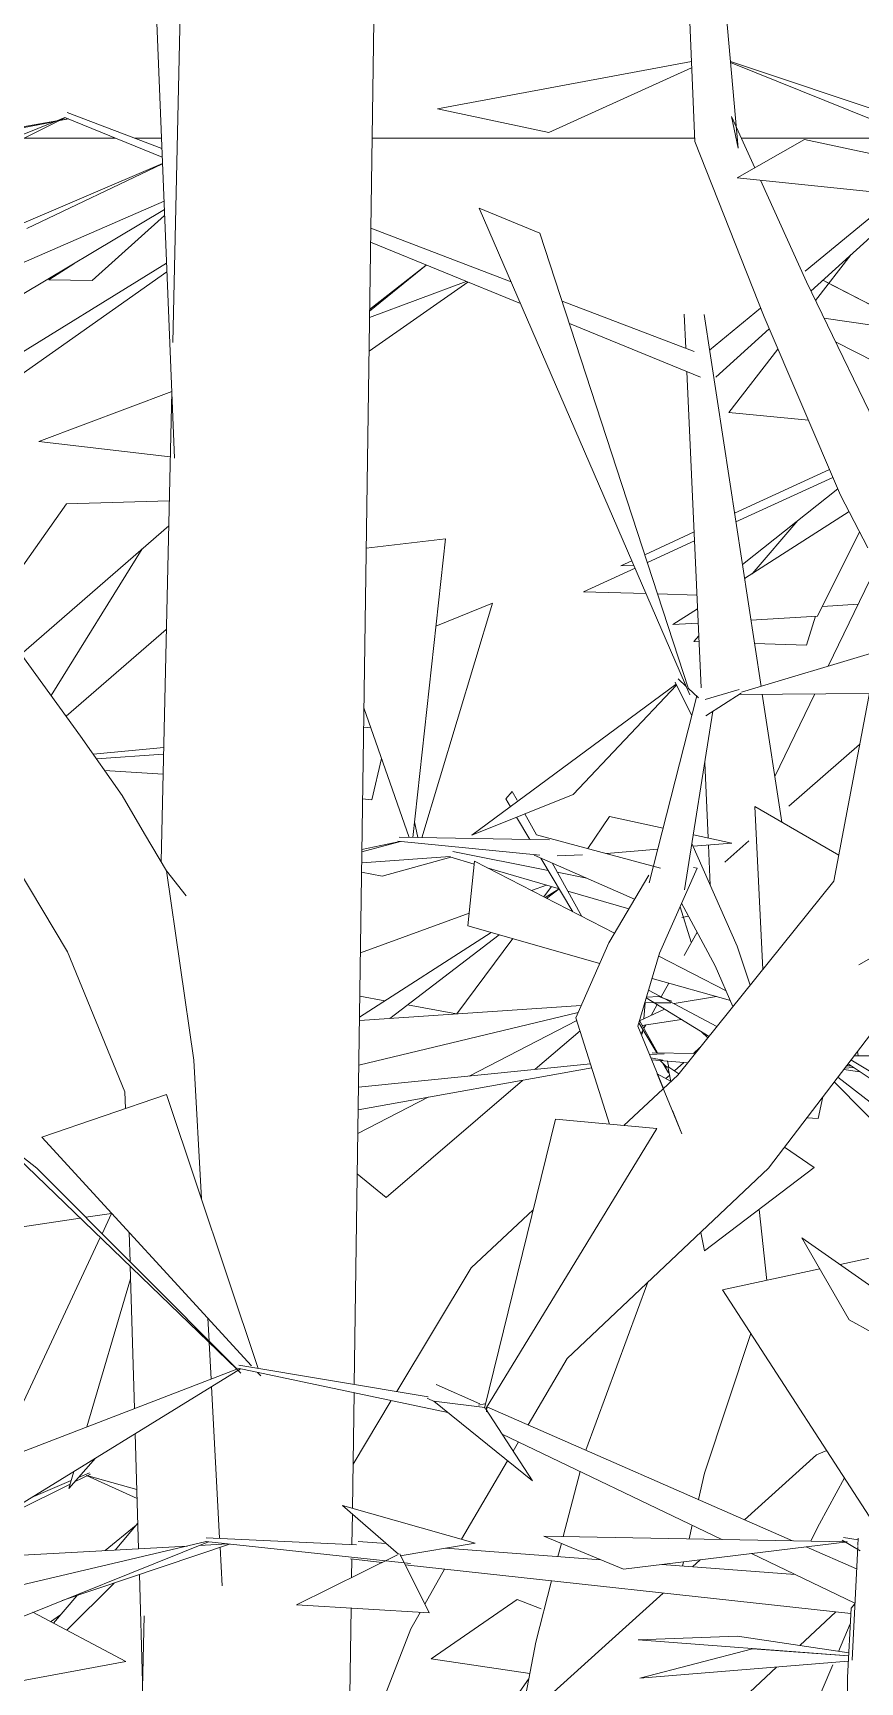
# Model space of a CAD drawing. Header units: millimetres. Extents: x 78096 to 288885, y -20632 to 149556.
# Drawn here: x 251988 to 252288, y 95439 to 96038 of the extents above; entities that cross this region are included whole.
import ezdxf

# ---------------------------------------------------------------- set-up
doc = ezdxf.new("R2010")
doc.units = ezdxf.units.MM
for name, color, linetype, lineweight in [('A-GENM', 13, 'Continuous', 9), ('G-IMPT', 8, 'Continuous', 9), ('L-PLNT', 71, 'Continuous', 9)]:
    doc.layers.add(name, color=color, linetype=linetype, lineweight=lineweight)

# ---------------------------------------------------------------- blocks, each defined once
blk = doc.blocks.new('Generic Models 4 - Generic Models 4-4427828-TOMH A-A')
at = {"layer": 'A-GENM'}
for p, q in [((26288.06, 96000), (26321.23, 96000)), ((26328.06, 96000), (26337.94, 96000)), ((26414.42, 96000), (26531.57, 96000)), ((26548.54, 96000), (26612.52, 96000))]:
    blk.add_line(p, q, dxfattribs=at)
blk = doc.blocks.new('ZZ-V - Tree Broadleaf 1 - 3dtree rotund SIMPLU-4826059-TOMH A-A')
at = {"layer": 'G-IMPT'}
for p, q in [((26407.93, 95547.26), (26417.52, 96216.7)), ((26342.02, 95925.73), (26346.88, 96141.56)), ((26333.11, 96120.81), (26342.58, 95883.75)), ((26531.62, 95998.75), (26528.85, 96064.65)), ((26547.37, 95996.33), (26541.62, 96060.86)), ((26438.12, 96010.68), (26530.4, 96027.82)), ((26604.46, 96007.78), (26544.56, 96027.84)), ((26478.64, 96002.04), (26530.5, 96025.46)), ((26635.7, 95990.63), (26544.59, 96027.47)), ((26478.64, 96002.04), (26438.12, 96010.68)), ((26203.31, 95989.42), (26304.07, 96007.02)), ((26299.4, 96006.08), (26205.19, 95987.65)), ((26263.19, 95991.43), (26299.91, 96006.29)), ((26300.88, 96006.39), (26267.08, 95989.56)), ((26299.92, 96006.29), (26302.86, 96007.48)), ((26304.11, 96007), (26301.04, 96006.4)), ((26303.01, 96007.45), (26301.11, 96006.5)), ((26302.86, 96007.51), (26338.21, 95993.06)), ((26303.63, 96009.31), (26338.09, 95996.18)), ((26553.41, 95989.24), (26545.02, 96007.8)), ((26545.02, 96007.8), (26547.37, 95996.33)), ((26556.8, 95935.07), (26531.62, 95998.75)), ((26571.46, 95999.5), (26547, 95985.6)), ((26571.46, 95999.5), (26664.5, 95979.73)), ((26338.31, 95990.72), (26281.15, 95966.26)), ((26288.96, 95967.15), (26338.31, 95990.59)), ((26547, 95985.6), (26657.46, 95974.16)), ((26572.17, 95947.73), (26555.45, 95984.73)), ((26254.33, 95940.22), (26338.85, 95977.06)), ((26276.04, 95936.46), (26338.97, 95974.05)), ((26453.36, 95974.54), (26529.81, 95797.76)), ((26453.36, 95974.54), (26475.38, 95965.46)), ((26605.6, 95979.53), (26571.74, 95951.62)), ((26611.83, 95978.89), (26573.8, 95944.39)), ((26339.06, 95971.88), (26312.79, 95948.23)), ((26413.87, 95962.13), (26468.37, 95939.85)), ((26413.95, 95967.26), (26464.91, 95947.83)), ((26529.38, 95799.98), (26475.38, 95965.46)), ((26575.48, 95940.94), (26588.46, 95957.7)), ((26245.17, 95896.22), (26339.75, 95954.61)), ((26265.71, 95899.21), (26339.88, 95951.43)), ((26296.99, 95948.48), (26306.01, 95954.36)), ((26434.08, 95953.87), (26413.52, 95937.75)), ((26413.52, 95937.17), (26434.09, 95953.86)), ((26296.99, 95948.48), (26312.79, 95948.23)), ((26413.31, 95922.58), (26449.17, 95947.7)), ((26413.48, 95934.79), (26448.6, 95947.93)), ((26602.61, 95885.11), (26572.17, 95947.73)), ((26627.34, 95923.06), (26578.15, 95948.34)), ((26579.26, 95947.76), (26627.28, 95922.9)), ((26483.43, 95940.77), (26531.42, 95922.48)), ((26555.54, 95938.27), (26536.93, 95922.93)), ((26486.1, 95932.6), (26533.69, 95913.14)), ((26527.8, 95936.03), (26528.37, 95923.64)), ((26535.1, 95935.89), (26555.72, 95800.83)), ((26584.58, 95870.25), (26556.8, 95935.07)), ((26615.05, 95929.23), (26578.57, 95934.57)), ((26558.68, 95930.69), (26539.32, 95913.13)), ((26614, 95910.1), (26582.73, 95926.02)), ((26543.96, 95900.27), (26561.83, 95923.33)), ((26528.75, 95915.21), (26533.99, 95800.34)), ((26293.37, 95889.83), (26341.62, 95907.89)), ((26337.77, 95737.19), (26341.62, 95907.9)), ((26543.96, 95900.27), (26572.89, 95897.52)), ((26293.37, 95889.83), (26341.08, 95884.24)), ((26546.12, 95863.7), (26580.57, 95879.61)), ((26546.6, 95860.56), (26581.81, 95876.72)), ((26583.57, 95872.61), (26548.97, 95845.06)), ((26275.72, 95827.9), (26303.36, 95867.19)), ((26340.72, 95868.26), (26303.36, 95867.19)), ((26594.52, 95851.14), (26584.58, 95870.25)), ((26549.74, 95839.98), (26587.67, 95864.32)), ((26552.45, 95841.72), (26569.05, 95861.05)), ((26582.11, 95730.04), (26607.37, 95863.59)), ((26340.52, 95859.11), (26286.93, 95812.47)), ((26412.28, 95850.98), (26441.04, 95854.36)), ((26429.19, 95745.91), (26441.04, 95854.36)), ((26513.5, 95848.64), (26531.41, 95856.91)), ((26576.26, 95826.33), (26591.49, 95856.97)), ((26330.89, 95850.73), (26297.8, 95797.5)), ((26514.43, 95845.8), (26531.56, 95853.66)), ((26491.24, 95835.16), (26509.93, 95843.73)), ((26504.77, 95844.6), (26508.75, 95846.44)), ((26509.44, 95844.85), (26504.77, 95844.6)), ((26580.08, 95808.12), (26597.15, 95843.43)), ((26432.47, 95745.85), (26458.2, 95831.03)), ((26437.58, 95822.74), (26458.2, 95831.03)), ((26491.24, 95835.16), (26513.91, 95834.52)), ((26518.15, 95834.4), (26532.45, 95833.99)), ((26591.01, 95830.72), (26578.02, 95829.86)), ((26308.55, 95782.69), (26275, 95828.89)), ((26523.68, 95823.26), (26532.68, 95829.03)), ((26576.26, 95826.33), (26552.04, 95824.92)), ((26575.51, 95826.28), (26572.2, 95815.77)), ((26339.67, 95821.47), (26303.23, 95790.01)), ((26532.92, 95823.8), (26523.68, 95823.26)), ((26531.28, 95817.07), (26533.13, 95819.21)), ((26531.28, 95817.07), (26533.23, 95817)), ((26597.88, 95813.45), (26548.6, 95798.7)), ((26553.35, 95816.36), (26572.2, 95815.77)), ((26450.7, 95746.71), (26524.82, 95801.66)), ((26525.03, 95801.25), (26487.41, 95761.55)), ((26524.45, 95802.41), (26530.55, 95790.17)), ((26525.55, 95803.51), (26528.49, 95800.79)), ((26529.24, 95800.11), (26533.01, 95796.63)), ((26532.41, 95797.35), (26515.09, 95729.46)), ((26547.7, 95799.66), (26535.45, 95796.06)), ((26548.5, 95798.4), (26535.59, 95790.12)), ((26595, 95798.2), (26547.76, 95797.93)), ((26556.16, 95797.98), (26563.25, 95751.49)), ((26560.72, 95768.06), (26575.24, 95798.09)), ((26411.45, 95793.02), (26427.93, 95745.93)), ((26538.19, 95791.79), (26527.95, 95726.87)), ((26323.57, 95761.12), (26308.55, 95782.69)), ((26411.34, 95785.74), (26413.91, 95785.99)), ((26313.11, 95776.15), (26338.71, 95778.65)), ((26314.25, 95774.5), (26338.65, 95776.22)), ((26591.5, 95779.72), (26565.84, 95757.35)), ((26338.49, 95768.97), (26317.21, 95770.25)), ((26414.27, 95759.55), (26417.87, 95774.67)), ((26535.23, 95773.01), (26536.47, 95745.79)), ((26331.76, 95747.31), (26323.57, 95761.12)), ((26414.27, 95759.55), (26410.98, 95759.96)), ((26450.7, 95746.71), (26487.41, 95761.55)), ((26462.97, 95759.91), (26465.35, 95762.67)), ((26462.97, 95759.91), (26464.67, 95757.06)), ((26467.12, 95759.47), (26465.35, 95762.67)), ((26466.92, 95753.26), (26471.74, 95745.16)), ((26474.1, 95746.9), (26469.9, 95754.47)), ((26500.63, 95753.57), (26492.8, 95741.88)), ((26500.63, 95753.57), (26520.16, 95749.33)), ((26553.39, 95757.2), (26583.9, 95739.55)), ((26553.39, 95757.2), (26556.36, 95698)), ((26339.79, 95733.79), (26331.76, 95747.31)), ((26429.81, 95751.59), (26431.07, 95745.88)), ((26474.11, 95746.9), (26519.18, 95734.79)), ((26531.12, 95746.95), (26545.13, 95743.91)), ((26410.7, 95740.76), (26424.77, 95744.49)), ((26410.71, 95741.52), (26424.54, 95744.52)), ((26423.82, 95744.59), (26475.32, 95739.45)), ((26424.26, 95746), (26478.81, 95745.03)), ((26443.78, 95740.85), (26478.42, 95733.92)), ((26499.52, 95740.08), (26518.2, 95741.65)), ((26530.61, 95743.7), (26547.03, 95706.45)), ((26531.04, 95742.73), (26545.13, 95743.91)), ((26536.59, 95743.19), (26537.25, 95728.63)), ((26551.32, 95744.69), (26542.5, 95737)), ((26303.77, 95704.35), (26285.51, 95734.97)), ((26410.64, 95736.66), (26442.77, 95738.96)), ((26418.05, 95731.89), (26443.06, 95738.73)), ((26442.7, 95738.84), (26451.52, 95736.27)), ((26451.62, 95737.27), (26449.17, 95713.86)), ((26451.62, 95737.27), (26502.44, 95711.13)), ((26456.19, 95734.92), (26481.97, 95727.43)), ((26473.33, 95739.52), (26509.72, 95723.49)), ((26475.72, 95738.46), (26487.37, 95718.88)), ((26490.58, 95717.23), (26479.78, 95736.68)), ((26481.65, 95739.28), (26490.88, 95739.57)), ((26518.87, 95703.91), (26532.49, 95734.76)), ((26532.49, 95734.76), (26531.2, 95735.05)), ((26339.79, 95733.79), (26346.9, 95724.75)), ((26339.79, 95733.79), (26349.71, 95665.07)), ((26418.05, 95731.89), (26410.59, 95733.35)), ((26472.27, 95726.65), (26477.76, 95728.65)), ((26481.67, 95733.27), (26492.36, 95731.13)), ((26500.39, 95707.66), (26514.9, 95732.28)), ((26525.49, 95659.61), (26582.11, 95730.04)), ((26479.62, 95728.11), (26476.8, 95724.32)), ((26477.26, 95724.08), (26482.32, 95727.33)), ((26482.37, 95727.28), (26477.82, 95723.79)), ((26485.48, 95726.41), (26507.65, 95719.97)), ((26410.17, 95703.98), (26449.64, 95718.39)), ((26526.31, 95720.77), (26530.36, 95707.88)), ((26526.86, 95722.01), (26539.02, 95699.36)), ((26529.39, 95717.29), (26526.92, 95716.82)), ((26591.18, 95699.7), (26628.12, 95720.74)), ((26409.84, 95680.69), (26457.63, 95711.45)), ((26460.6, 95710.6), (26420.9, 95680.21)), ((26497.12, 95700.19), (26449.17, 95713.86)), ((26527.79, 95703.05), (26532.49, 95711.53)), ((26324.65, 95653.5), (26303.77, 95704.35)), ((26465.53, 95709.2), (26445.14, 95681.84)), ((26488.48, 95680.46), (26500.39, 95707.66)), ((26547.03, 95706.45), (26551.74, 95692.26)), ((26558.4, 95625.78), (26620.93, 95707.9)), ((26511, 95677.44), (26518.87, 95703.91)), ((26518.55, 95702.84), (26542.98, 95690.28)), ((26539.02, 95699.36), (26545.5, 95684.49)), ((26544.56, 95686.65), (26516.15, 95694.76)), ((26519.47, 95688.04), (26522.23, 95693.02)), ((26409.95, 95688.28), (26419.04, 95686.62)), ((26514.03, 95687.62), (26536.8, 95673.68)), ((26518.57, 95688.2), (26514.1, 95687.88)), ((26514.88, 95690.5), (26539.64, 95677.21)), ((26520.19, 95687.59), (26518.57, 95688.2)), ((26523.25, 95686.45), (26520.57, 95687.45)), ((26524.1, 95685.56), (26539.47, 95688.11)), ((26409.59, 95663.21), (26489.3, 95682.33)), ((26490.42, 95684.88), (26409.82, 95679.46)), ((26427.3, 95685.1), (26445.12, 95681.84)), ((26500.65, 95641.78), (26488.48, 95680.46)), ((26511.6, 95679.37), (26520.62, 95683.58)), ((26513.64, 95686.01), (26513.08, 95680.06)), ((26519.1, 95685.88), (26513.55, 95686.02)), ((26513.55, 95686.01), (26519.1, 95685.88)), ((26513.55, 95686), (26518.06, 95685.88)), ((26515.74, 95681.3), (26517.92, 95685.24)), ((26522.9, 95685.92), (26517.26, 95685.88)), ((26519.89, 95685.9), (26522.9, 95685.92)), ((26449.65, 95659.27), (26488.78, 95679.5)), ((26489.98, 95675.69), (26473.71, 95661.71)), ((26520.25, 95654.72), (26511, 95677.44)), ((26511.34, 95678.57), (26517.81, 95667.68)), ((26518.1, 95667.67), (26511.58, 95679.4)), ((26512.1, 95674.73), (26512.83, 95676.05)), ((26512.54, 95677.67), (26526.82, 95679.79)), ((26512.72, 95676.23), (26512.56, 95674.5)), ((26513.14, 95676.6), (26513.83, 95677.86)), ((26536.42, 95673.2), (26534.09, 95675.34)), ((26531.13, 95667.41), (26533.51, 95669.58)), ((26349.71, 95665.07), (26352.42, 95614.67)), ((26409.47, 95655.19), (26493.74, 95663.74)), ((26515.19, 95667.14), (26520.47, 95667.34)), ((26515.72, 95665.89), (26520, 95665.04)), ((26515.99, 95665.18), (26529.12, 95664.12)), ((26531.76, 95667.4), (26516.1, 95667.71)), ((26521.56, 95662.39), (26518.96, 95665.04)), ((26520.03, 95663.95), (26522.1, 95660.46)), ((26522.1, 95660.46), (26520.34, 95663.63)), ((26522.21, 95662.39), (26521.7, 95664.72)), ((26522.97, 95657.31), (26521.9, 95662.71)), ((26521.9, 95662.71), (26525.82, 95660.01)), ((26524.22, 95661.11), (26527.65, 95664.24)), ((26589.34, 95662.34), (26586.03, 95662.07)), ((26588.34, 95663.01), (26586.7, 95662.95)), ((26656.61, 95617.32), (26587.29, 95663.72)), ((26659.73, 95621.93), (26588.37, 95665.14)), ((26613.07, 95666.5), (26589.52, 95666.65)), ((26590.95, 95666.65), (26590.68, 95668.17)), ((26409.36, 95647.05), (26494.23, 95662.19)), ((26469.05, 95657.7), (26419.54, 95615.15)), ((26505.85, 95641.31), (26525.49, 95659.61)), ((26523.01, 95657.29), (26517.92, 95660.11)), ((26517.92, 95660.11), (26526.95, 95638.29)), ((26521.15, 95658.32), (26522.53, 95659.57)), ((26626.89, 95611.98), (26582.25, 95657.11)), ((26583.6, 95658.88), (26655.03, 95603.45)), ((26591.63, 95660.81), (26585.72, 95661.65)), ((26294.39, 95637.02), (26339.7, 95652.59)), ((26324.65, 95653.5), (26324.83, 95647.48)), ((26373.08, 95553.06), (26339.7, 95652.59)), ((26409.23, 95638.37), (26434.81, 95651.59)), ((26576.47, 95643.9), (26578.17, 95651.74)), ((26526.95, 95638.29), (26523.49, 95646.77)), ((26455.28, 95538.63), (26481.04, 95643.56)), ((26517.79, 95640.23), (26455.63, 95538.22)), ((26517.79, 95640.23), (26481.04, 95643.56)), ((26576.47, 95643.9), (26572.32, 95644.06)), ((26292.6, 95625.76), (26277.11, 95637.88)), ((26277.11, 95637.88), (26365.31, 95552.78)), ((26294.39, 95637.02), (26370.64, 95553.99)), ((26564.26, 95633.48), (26575.01, 95626.07)), ((26292.6, 95625.76), (26365.35, 95552.79)), ((26409.02, 95623.77), (26419.54, 95615.15)), ((26485.24, 95556.69), (26558.4, 95625.78)), ((26535.17, 95595.77), (26575.01, 95626.07)), ((26310.37, 95607.94), (26319.75, 95609.34)), ((26316.31, 95601.98), (26319.75, 95609.34)), ((26450.37, 95589.62), (26472.97, 95610.68)), ((26557.79, 95585.02), (26554.96, 95610.82)), ((26265.28, 95601.24), (26308.43, 95607.66)), ((26326.18, 95602.41), (26326.5, 95591.77)), ((26535.17, 95595.77), (26533.85, 95602.45)), ((26277.48, 95518.97), (26315.69, 95600.65)), ((26570.5, 95600.49), (26587.76, 95570.74)), ((26570.5, 95600.49), (26694.59, 95513.45)), ((26584.39, 95590.75), (26595.11, 95593.06)), ((26310.85, 95531.81), (26326.68, 95585.54)), ((26326.54, 95590.18), (26328.09, 95538.45)), ((26423.36, 95544.69), (26450.37, 95589.62)), ((26492.06, 95523.34), (26514.62, 95584.43)), ((26541.71, 95581.55), (26577.07, 95589.17)), ((26541.71, 95581.55), (26602.17, 95488.38)), ((26354.75, 95571.3), (26355.19, 95562.98)), ((26587.76, 95570.74), (26693.57, 95511.72)), ((26355.22, 95562.51), (26355.93, 95549.17)), ((26535.18, 95514.99), (26551.95, 95565.78)), ((26471.15, 95532.51), (26485.24, 95556.69)), ((26262.71, 95513.28), (26365.31, 95552.78)), ((26366.6, 95552.92), (26269.31, 95493.01)), ((26365.31, 95552.77), (26366.77, 95551.36)), ((26365.61, 95552.53), (26366.77, 95551.36)), ((26365.66, 95553.09), (26441.89, 95537.09)), ((26365.95, 95554.25), (26434.74, 95542.79)), ((26372.81, 95551.62), (26374, 95550.33)), ((26356.08, 95546.44), (26359.04, 95491.34)), ((26407.28, 95502.22), (26407.88, 95544.23)), ((26437.64, 95547.2), (26453.54, 95540.23)), ((26407.51, 95518.31), (26421.38, 95541.39)), ((26434.38, 95542.24), (26437.18, 95540.9)), ((26436.8, 95541.21), (26472.63, 95512.21)), ((26436.8, 95541.21), (26455.34, 95538.91)), ((26455.35, 95540.18), (26453.03, 95539.7)), ((26472.63, 95512.21), (26455.63, 95538.47)), ((26456.05, 95539), (26455.97, 95537.28)), ((26456.15, 95539.08), (26567.14, 95490.43)), ((26328.36, 95529.38), (26329.62, 95487.55)), ((26461.64, 95529.18), (26541.51, 95490.92)), ((26465.62, 95523.03), (26467.56, 95526.35)), ((26313.91, 95520.48), (26304.26, 95509.43)), ((26446.95, 95491), (26463.58, 95519.53)), ((26549.74, 95498.06), (26575.88, 95521.62)), ((26575.88, 95521.62), (26579.54, 95523.25)), ((26304.26, 95509.43), (26306.09, 95515.66)), ((26312.1, 95514.67), (26306.34, 95511.81)), ((26311.78, 95515.15), (26307.76, 95513.44)), ((26329.07, 95505.79), (26310.68, 95514.1)), ((26328.97, 95509.06), (26310.85, 95514.17)), ((26483.83, 95492.02), (26489.97, 95515.61)), ((26532.93, 95505.43), (26535.18, 95514.99)), ((26576.94, 95496.56), (26586, 95513.3)), ((26304.68, 95510.99), (26285.53, 95501.49)), ((26305.11, 95512.31), (26290.73, 95506.2)), ((26403.63, 95503.25), (26451.87, 95489.61)), ((26403.63, 95503.25), (26424, 95485.53)), ((26317.46, 95486.89), (26328.76, 95496.15)), ((26329.34, 95496.84), (26321.11, 95487.09)), ((26407.09, 95489.08), (26407.25, 95500.1)), ((26529.56, 95491.15), (26530.73, 95496.09)), ((26573.82, 95490.43), (26576.94, 95496.56)), ((26238.83, 95463.1), (26354.09, 95490.13)), ((26242.82, 95444.99), (26354.94, 95490.05)), ((26301.8, 95468.7), (26362.6, 95489.23)), ((26351.72, 95488.76), (26361.86, 95489.31)), ((26353.99, 95490.14), (26428.38, 95482.16)), ((26354.16, 95491.57), (26408.81, 95489)), ((26409.34, 95490.21), (26419.5, 95489.44)), ((26451.87, 95489.61), (26424.57, 95485.03)), ((26505.7, 95480.13), (26476.8, 95492.16)), ((26586.82, 95490.06), (26476.8, 95492.16)), ((26481.93, 95484.71), (26483.18, 95489.5)), ((26505.7, 95480.13), (26587.08, 95490.05)), ((26585.17, 95490.71), (26591.65, 95486.79)), ((26585.7, 95491.59), (26590.94, 95490.76)), ((26590.97, 95491.35), (26590.84, 95488.74)), ((26243.34, 95482.84), (26347.2, 95488.51)), ((26359.21, 95488.09), (26359.97, 95474.06)), ((26423.6, 95485.3), (26386.94, 95467.15)), ((26406.56, 95483.84), (26418.1, 95482.58)), ((26406.92, 95477.04), (26407.02, 95483.82)), ((26435.09, 95464.21), (26424.46, 95485.73)), ((26441.11, 95487.8), (26497.55, 95483.52)), ((26527.23, 95481.27), (26527.59, 95482.8)), ((26530.82, 95481), (26533.64, 95483.54)), ((26552.2, 95485.8), (26589.79, 95467.79)), ((26572.15, 95488.23), (26590.41, 95480.23)), ((26590.82, 95488.41), (26588.75, 95447.04)), ((26329.9, 95478.19), (26331.07, 95439.21)), ((26426.47, 95481.66), (26588.31, 95463.98)), ((26433.52, 95467.4), (26440.66, 95480.11)), ((26519.72, 95481.84), (26568.13, 95478.17)), ((26320.77, 95475.1), (26303.53, 95457.92)), ((26473.84, 95453.63), (26479.63, 95475.85)), ((26500.4, 95453.57), (26520.2, 95471.42)), ((26307.1, 95470.48), (26298.67, 95460.5)), ((26435.09, 95464.21), (26386.94, 95467.15)), ((26405.86, 95403.24), (26406.76, 95465.94)), ((26435.84, 95447.5), (26467.09, 95469.16)), ((26467.09, 95469.16), (26475.79, 95465.69)), ((26569.75, 95452.38), (26582.84, 95464.58)), ((26588.41, 95465.99), (26587.09, 95440.82)), ((26589.78, 95467.53), (26588.41, 95465.99)), ((26324.96, 95446.54), (26291.23, 95464.45)), ((26301.28, 95463.59), (26297.65, 95461.04)), ((26330.11, 95396.74), (26331.6, 95463.13)), ((26428.48, 95458.44), (26431.84, 95464.41)), ((26583.85, 95450.24), (26588.11, 95460.26)), ((26413.74, 95420.53), (26428.48, 95458.44)), ((26431.83, 95391.74), (26500.4, 95453.57)), ((26468.29, 95424.62), (26473.84, 95453.63)), ((26511.03, 95454.5), (26547.16, 95455.8)), ((26511.03, 95454.5), (26587.5, 95448.69)), ((26547.16, 95455.8), (26587.56, 95449.68)), ((26435.84, 95447.5), (26471.66, 95442.25)), ((26552.64, 95451.22), (26511.7, 95440.52)), ((26587.4, 95446.67), (26511.7, 95440.52)), ((26552.64, 95451.22), (26587.5, 95448.66)), ((26324.96, 95446.54), (26250.06, 95432.82)), ((26534.7, 95419.7), (26561.36, 95444.55)), ((26563.93, 95403.4), (26581.81, 95445.43)), ((26587.09, 95440.82), (26587.3, 95417.67)), ((26446.27, 95404.76), (26471.27, 95440.22))]:
    blk.add_line(p, q, dxfattribs=at)

msp = doc.modelspace()

# ---------------------------------------------------------------- block references
at = {"layer": 'A-GENM'}
msp.add_blockref('Generic Models 4 - Generic Models 4-4427828-TOMH A-A', (225696.455, 0), dxfattribs=at)
at = {"layer": 'L-PLNT'}
msp.add_blockref('ZZ-V - Tree Broadleaf 1 - 3dtree rotund SIMPLU-4826059-TOMH A-A', (225696.455, 0), dxfattribs=at)

doc.saveas('drawing.dxf')
